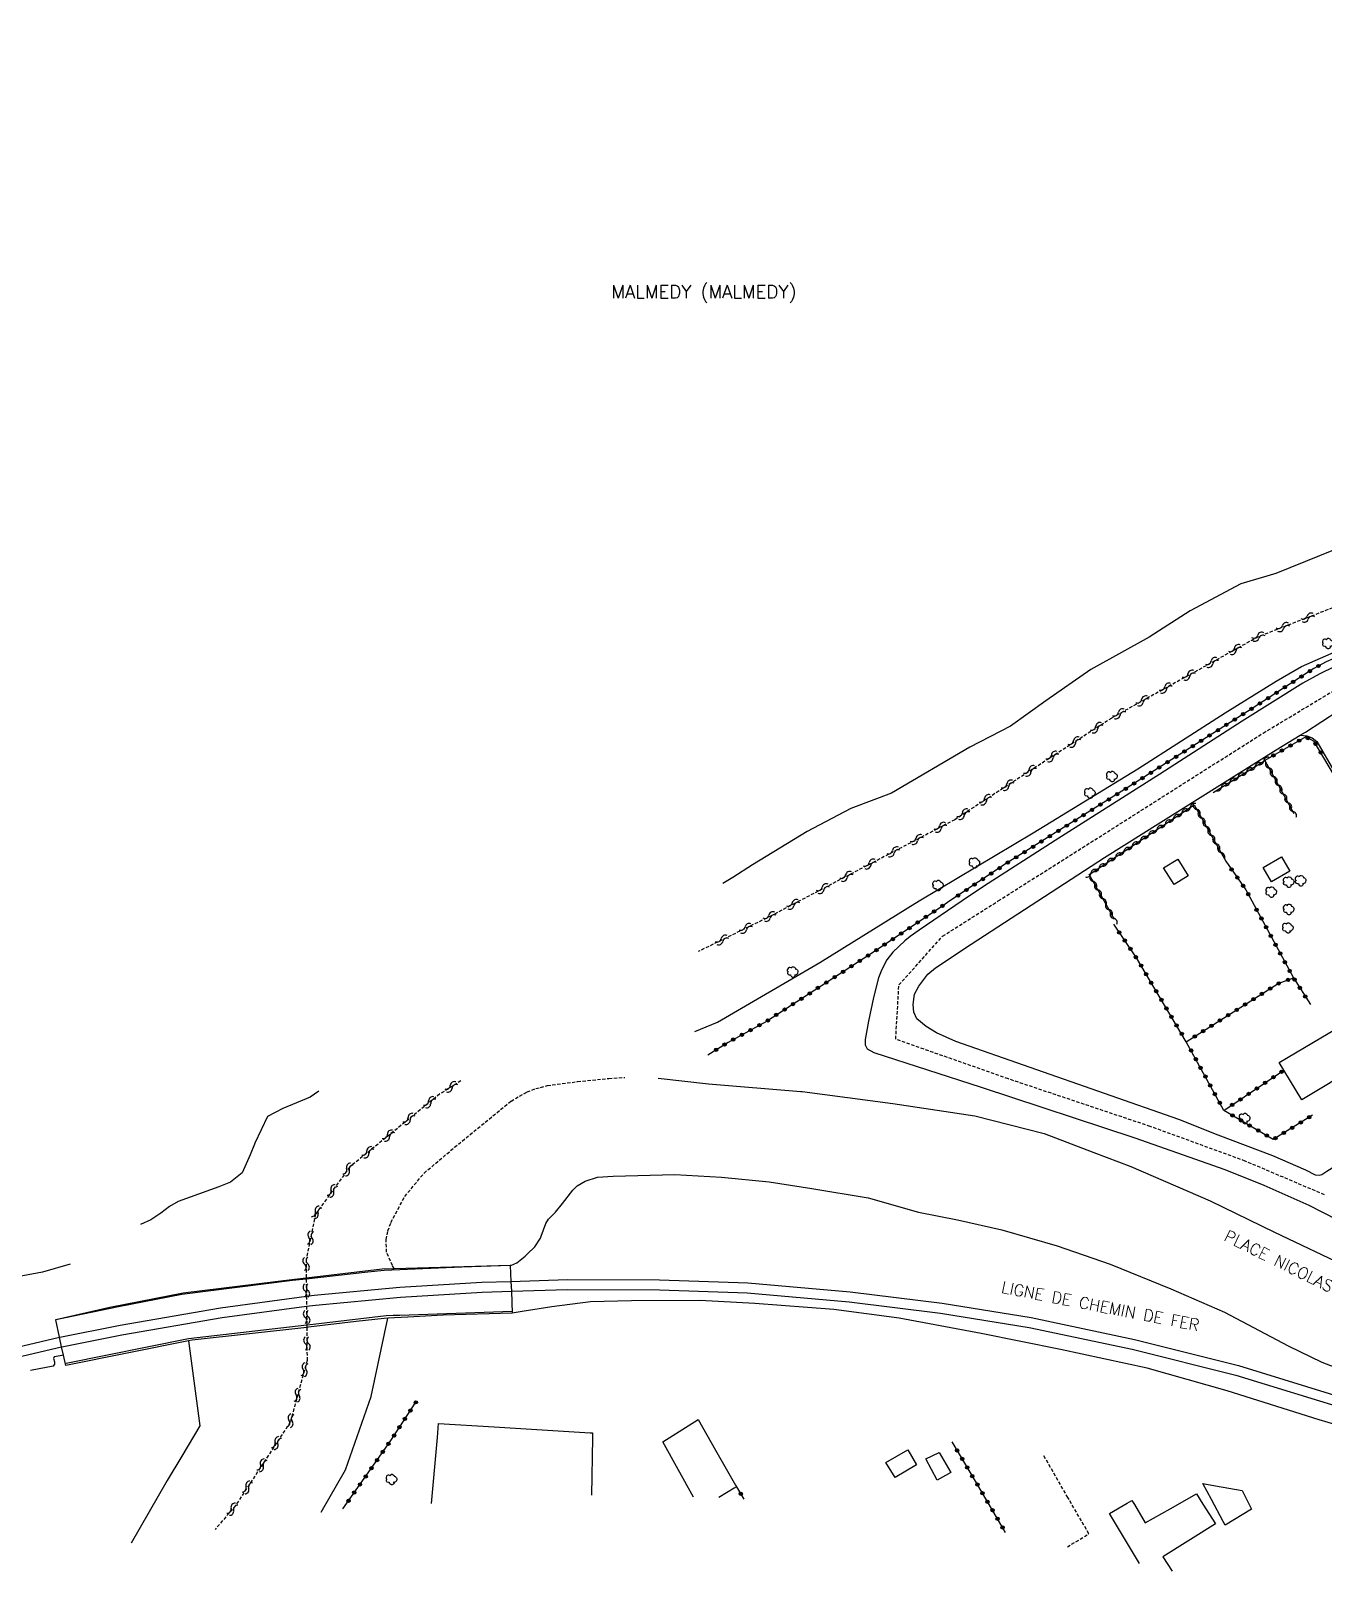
# Model space of a CAD drawing. Header units: millimetres. Extents: x 266000 to 267000, y 124222 to 125000.
# Drawn here: x 266371.3 to 266566.4, y 124569.8 to 124802.3 of the extents above; entities that cross this region are included whole.
import ezdxf
from ezdxf.enums import TextEntityAlignment as Align

# ---------------------------------------------------------------- set-up
doc = ezdxf.new("R2010")
doc.units = ezdxf.units.MM
doc.linetypes.add('DASHED', pattern=[0.75, 0.5, -0.25])
doc.layers.get('0').update_dxf_attribs({"linetype": 'CONTINUOUS'})
for name, color, linetype in [('W0001', 6, 'DASHED'), ('W0008', 7, 'CONTINUOUS'), ('W0010', 4, 'CONTINUOUS'), ('W0017', 7, 'CONTINUOUS'), ('W0104', 1, 'CONTINUOUS'), ('W0112', 1, 'DASHED'), ('W0120', 7, 'CONTINUOUS'), ('W0211', 2, 'CONTINUOUS'), ('W0214', 2, 'CONTINUOUS'), ('W0300', 7, 'CONTINUOUS'), ('W0310', 3, 'CONTINUOUS'), ('W0322', 7, 'CONTINUOUS'), ('W0323', 7, 'CONTINUOUS'), ('W0501', 5, 'DASHED'), ('W0510', 5, 'CONTINUOUS'), ('W0700', 7, 'CONTINUOUS'), ('W0980', 7, 'CONTINUOUS'), ('W0989', 7, 'CONTINUOUS')]:
    doc.layers.add(name, color=color, linetype=linetype)
doc.styles.get("Standard").update_dxf_attribs({"font": 'romans.shx', "width": 0.85})

# ---------------------------------------------------------------- blocks, each defined once
blk = doc.blocks.new('T300')
for p, q in [((-0.8, 0.51), (-0.86, 0.34)), ((-0.86, 0.34), (-0.86, 0.17)), ((-0.86, 0.17), (-0.74, 0.06)), ((-0.69, 0.63), (-0.8, 0.51)), ((-0.8, -0.06), (-0.74, 0.06)), ((-0.74, 0.06), (-0.69, 0.11)), ((-0.57, 0.69), (-0.69, 0.63)), ((-0.46, 0.69), (-0.57, 0.69)), ((-0.29, 0.63), (-0.46, 0.69)), ((-0.29, 0.63), (-0.17, 0.74)), ((-0.23, 0.57), (-0.29, 0.63)), ((-0.17, 0.74), (-0.06, 0.8)), ((-0.06, 0.8), (0.06, 0.8)), ((0.06, 0.8), (0.23, 0.74)), ((0.23, 0.74), (0.34, 0.63)), ((0.34, 0.63), (0.4, 0.51)), ((0.46, 0.46), (0.34, 0.46)), ((0.4, 0.51), (0.4, 0.46)), ((0.57, 0.4), (0.46, 0.46)), ((0.57, 0.4), (0.69, 0.29)), ((0.69, 0.29), (0.74, 0.17)), ((0.74, 0.06), (0.69, -0.17)), ((0.74, 0.17), (0.74, 0.06)), ((-0.8, -0.17), (-0.8, -0.06)), ((-0.8, -0.23), (-0.8, -0.17)), ((-0.74, -0.34), (-0.8, -0.23)), ((-0.69, -0.4), (-0.74, -0.34)), ((-0.51, -0.46), (-0.69, -0.4)), ((-0.4, -0.46), (-0.51, -0.46)), ((-0.4, -0.46), (-0.34, -0.46)), ((-0.34, -0.46), (-0.34, -0.4)), ((-0.34, -0.51), (-0.34, -0.46)), ((-0.29, -0.63), (-0.34, -0.51)), ((-0.17, -0.74), (-0.29, -0.63)), ((-0.06, -0.8), (-0.17, -0.74)), ((0.06, -0.8), (-0.06, -0.8)), ((0.17, -0.74), (0.06, -0.8)), ((0.23, -0.69), (0.17, -0.74)), ((0.29, -0.46), (0.23, -0.46)), ((0.29, -0.63), (0.23, -0.69)), ((0.46, -0.4), (0.29, -0.46)), ((0.34, -0.51), (0.29, -0.63)), ((0.34, -0.51), (0.34, -0.46)), ((0.57, -0.34), (0.46, -0.4)), ((0.63, -0.29), (0.57, -0.34)), ((0.69, -0.17), (0.63, -0.29))]:
    blk.add_line(p, q)
blk = doc.blocks.new('t323o')
at = {"color": 0, "linetype": 'Continuous'}
for radius in [0.25, 0.15]:
    blk.add_circle((0, 0), radius, dxfattribs=at)
blk = doc.blocks.new('t500o')
at = {"color": 0, "linetype": 'Continuous'}
for centre, start, end in [((-0.5, 0.625), 216.8699, 323.1301), ((0.5, -0.125), 36.8699, 143.1301), ((0.5, -0.625), 36.8699, 143.1301), ((-0.5, 0.125), 216.8699, 323.1301)]:
    blk.add_arc(centre, 0.625, start, end, dxfattribs=at)
blk = doc.blocks.new('t310o')
at = {"color": 0, "linetype": 'Continuous'}
for centre, start, end in [((-0.5, 0.38), 216.8699, 323.1304), ((0.5, -0.37), 36.8699, 143.1303)]:
    blk.add_arc(centre, 0.625, start, end, dxfattribs=at)
blk = doc.blocks.new('t322o')
at = {"color": 0, "linetype": 'Continuous'}
for radius in [0.25, 0.15]:
    blk.add_circle((0, 0), radius, dxfattribs=at)

msp = doc.modelspace()

# ---------------------------------------------------------------- linework, layer by layer
at = {"layer": 'W0001'}
for points in [[(266517.32, 124671), (266517.33, 124671.01), (266557.34, 124696.35), (266568.18, 124702.87), (266581.91, 124707.32), (266602.24, 124712.02), (266615.84, 124717.38), (266629.11, 124725.52), (266644.14, 124735.19), (266655.93, 124744.64), (266667.86, 124755.71), (266681.04, 124767.46), (266691.23, 124776.71), (266701.25, 124786.96), (266706.98, 124792.27), (266713, 124793.25), (266718.17, 124791.92)], [(266566.58, 124626.65), (266554.61, 124631.74), (266540.28, 124636.97), (266518.85, 124644.15), (266501.85, 124650.14), (266502.33, 124658.33), (266508.92, 124665.68), (266517.32, 124671)]]:
    msp.add_lwpolyline(points, dxfattribs=at)
at = {"layer": 'W0008'}
for points in [[(266568.02, 124706.33), (266565.88, 124705.28), (266563.31, 124703.87), (266554.16, 124698.16), (266541.7, 124690.13), (266525.9, 124680.13), (266515.09, 124673.17), (266511.89, 124671.01), (266511.87, 124671)], [(266523.3, 124671), (266523.31, 124671.01), (266533.39, 124677.54), (266559.28, 124693.81), (266562.92, 124696.03), (266563.69, 124696.5), (266568.64, 124699.7)], [(266511.87, 124671), (266505.37, 124666.61), (266504.05, 124665.63), (266503.2, 124664.97), (266501.39, 124663.3), (266500.53, 124662.12), (266499.77, 124660.67), (266499.27, 124659.39), (266498.48, 124656.43), (266497.75, 124652.88), (266497.25, 124650.08), (266497.25, 124649.29), (266497.54, 124648.67), (266498.53, 124648.11), (266514.73, 124642.91), (266537.94, 124635.26), (266551.52, 124630.47), (266557.44, 124628.09), (266564.21, 124625.11), (266570.61, 124621.81)], [(266635.57, 124671), (266620.7, 124662.21), (266596.39, 124648.04), (266577.65, 124636.93), (266566.95, 124630.17), (266566.19, 124629.68), (266565.76, 124629.55), (266565.24, 124629.63), (266563.76, 124630.38), (266558.76, 124632.56), (266550.54, 124635.67), (266544.59, 124638.01), (266510.9, 124649.79), (266508.01, 124651.08), (266506.43, 124652.07), (266505.02, 124653.23), (266504.56, 124654.21), (266504.49, 124655.36), (266504.7, 124656.94), (266505.36, 124658.16), (266506.71, 124659.97), (266507.83, 124660.92), (266513.26, 124664.49), (266523.3, 124671)]]:
    msp.add_lwpolyline(points, dxfattribs=at)
at = {"layer": 'W0010'}
for points in [[(266443.75, 124615.99), (266443.65, 124615.98), (266436.36, 124615.71), (266424.6, 124615.23), (266422.13, 124614.96), (266412.86, 124613.93), (266410.77, 124613.7), (266394.08, 124611.63), (266384.49, 124609.74), (266375.04, 124607.79), (266375.03, 124607.79)], [(266376.62, 124601.25), (266395.08, 124604.99), (266412.93, 124607.02), (266413.04, 124607.03), (266424.94, 124608.43), (266426, 124608.47), (266426.97, 124608.5), (266443.93, 124609.09)]]:
    msp.add_lwpolyline(points, dxfattribs=at)
at = {"layer": 'W0017'}
msp.add_lwpolyline([(266562.92, 124696.03), (266563.93, 124695.93), (266564.72, 124695.64), (266565.41, 124695.05), (266572.83, 124682.34), (266578.49, 124672.84)], dxfattribs=at)
at = {"layer": 'W0104'}
for points in [[(266543.9, 124673.5), (266542.26, 124676), (266544.43, 124677.31), (266546, 124674.81), (266543.9, 124673.5)], [(266558.57, 124673.87), (266557.32, 124676.07), (266560.09, 124677.65), (266561.33, 124675.5)], [(266563.17, 124641.01), (266560.46, 124645.46), (266559.76, 124646.61), (266584.92, 124661.53), (266588.27, 124656.09)], [(266501.76, 124583.98), (266500.35, 124586.26), (266503.67, 124588.18), (266505, 124585.9)], [(266508.09, 124583.6), (266506.38, 124586.78), (266508.39, 124587.76), (266510.16, 124584.72)], [(266551.56, 124576.79), (266551.28, 124577.32), (266549.51, 124580.66), (266548.21, 124583.09), (266550.13, 124582.74), (266554.14, 124582), (266554.44, 124581.41), (266555.56, 124579.23), (266551.59, 124576.81)]]:
    msp.add_lwpolyline(points, close=True, dxfattribs=at)
for points in [[(266471.33, 124581.02), (266466.71, 124589.36), (266472.01, 124592.74), (266474.66, 124588.1), (266477.46, 124583.17), (266477.66, 124582.81), (266477.79, 124582.59), (266477.48, 124582.39), (266475.16, 124580.95)], [(266431.78, 124580.07), (266432.65, 124590.01), (266432.84, 124592.15), (266441.23, 124591.64), (266455.7, 124590.75), (266456.06, 124590.73), (266456.05, 124589.99), (266455.9, 124581.31)], [(266539.51, 124577.15), (266543.29, 124579.28), (266547.25, 124581.52), (266548.23, 124579.97), (266550.12, 124576.97), (266542.19, 124572.03)], [(266538.65, 124570.99), (266534.13, 124578.54), (266536.81, 124580.11), (266537.51, 124580.53), (266537.87, 124579.93), (266539.51, 124577.15)], [(266539.51, 124577.15), (266539.51, 124577.15)], [(266542.19, 124572.03), (266543.6, 124569.84)], [(266542.19, 124572.03), (266542.19, 124572.03)]]:
    msp.add_lwpolyline(points, dxfattribs=at)
at = {"layer": 'W0112'}
for points in [[(266426.14, 124615.52), (266425.88, 124615.96), (266424.99, 124618), (266424.92, 124619.9), (266425.18, 124621.22), (266425.64, 124622.47), (266427.73, 124626.41), (266430.65, 124629.93), (266435.24, 124633.82), (266443.77, 124640.8), (266446.2, 124642.18), (266447.51, 124642.68), (266449.26, 124643.14), (266453.82, 124643.74), (266458.55, 124644.21), (266460.94, 124644.38)], [(266527.76, 124573.51), (266531.01, 124575.49), (266527.85, 124580.96), (266524.13, 124587.38)]]:
    msp.add_lwpolyline(points, dxfattribs=at)
at = {"layer": 'W0120'}
msp.add_lwpolyline([(266376.55, 124600.89), (266376.21, 124602.44), (266375.93, 124603.72), (266375.61, 124605.19), (266375.04, 124607.79), (266375.03, 124607.82), (266383.18, 124609.67), (266394.28, 124611.86), (266411.1, 124613.93), (266412.85, 124614.13), (266424.33, 124615.46), (266426.14, 124615.52), (266443.65, 124616.05), (266443.65, 124615.98), (266443.76, 124613.59), (266443.82, 124612.09), (266443.96, 124608.79), (266433.54, 124608.48), (266428.2, 124608.19), (266425.15, 124608.03), (266424.61, 124608), (266420.37, 124607.51), (266413.21, 124606.67), (266412.93, 124606.64), (266395.64, 124604.7), (266395.08, 124604.59)], close=True, dxfattribs=at)
at = {"layer": 'W0211'}
for points in [[(266443.75, 124615.99), (266444.64, 124616.38), (266445.92, 124617.4), (266446.27, 124617.74), (266447.36, 124618.79), (266448.24, 124620.1), (266448.34, 124620.39), (266449.03, 124622.34), (266449.42, 124622.99), (266450.47, 124624.05), (266451.55, 124625.36), (266453.09, 124627.34), (266453.75, 124628), (266454.96, 124628.72), (266456.8, 124629.32), (266459.17, 124629.49), (266468.5, 124629.7), (266475.53, 124629.32), (266482.76, 124628.6), (266489.2, 124627.63), (266497.68, 124626.2), (266505.3, 124624.01), (266511.16, 124622.87), (266517.89, 124621.37), (266526.24, 124618.96), (266534.23, 124616.18), (266543.4, 124612.48), (266551.46, 124608.95), (266561.09, 124603.87), (266566.16, 124601.41), (266576.55, 124597.42)], [(266608.86, 124575.99), (266591.97, 124583.45), (266591.52, 124583.65), (266590.67, 124583.98), (266589.96, 124584.25), (266583.33, 124586.82), (266579.35, 124588.49), (266576.66, 124589.47), (266565.75, 124592.71), (266551.87, 124597.09), (266539.81, 124600.51), (266526.73, 124603.32), (266514.77, 124605.73), (266502.38, 124608.04), (266492.52, 124609.34), (266480.59, 124610.24), (266472.28, 124610.68), (266461.96, 124610.66), (266455.78, 124610.52), (266449.94, 124609.72), (266445.44, 124609.02), (266443.96, 124608.79)], [(266376.21, 124602.44), (266375.68, 124602.37), (266374.79, 124602.2), (266374.7, 124601.97), (266374.83, 124601.45), (266374.83, 124601.09), (266374.66, 124600.79), (266371.22, 124600.13)]]:
    msp.add_lwpolyline(points, dxfattribs=at)
at = {"layer": 'W0214'}
for points in [[(266466, 124644.26), (266473.56, 124643.38), (266487.51, 124642.24), (266487.72, 124642.23), (266501.39, 124640.44), (266513.78, 124638.56), (266524.27, 124635.91), (266531.78, 124633.04), (266537.35, 124630.91), (266549.32, 124625.74), (266559.05, 124621.02), (266570.27, 124615.69)], [(266377.19, 124616.16), (266373.05, 124614.97), (266366.25, 124613.71)]]:
    msp.add_lwpolyline(points, dxfattribs=at)
at = {"layer": 'W0310'}
for points in [[(266549.75, 124687.38), (266557.56, 124692.22), (266561.97, 124684.21)], [(266533.31, 124671), (266533.3, 124671.01), (266531.07, 124675.02), (266546.89, 124685.53), (266551.7, 124677)], [(266534.86, 124668.2), (266533.31, 124671)]]:
    msp.add_lwpolyline(points, dxfattribs=at)
at = {"layer": 'W0322'}
msp.add_lwpolyline([(266418.38, 124579.24), (266425.52, 124589.41), (266426.96, 124591.62), (266429.42, 124595.36)], dxfattribs=at)
at = {"layer": 'W0323'}
for points in [[(266703.98, 124796.1), (266700.18, 124792.02), (266685.39, 124776.16), (266683.88, 124774.78), (266673.54, 124766.31), (266671.15, 124764.11), (266666.82, 124760.16), (266656.81, 124750.94), (266650.65, 124745.48), (266643.03, 124738.86), (266636.44, 124734.58), (266621.11, 124725.02), (266606.27, 124716.75), (266595.24, 124714.23), (266571.95, 124708.9), (266569.16, 124708.08), (266566.83, 124707.12), (266564.96, 124706.07), (266555.51, 124699.97), (266536.8, 124688.08), (266518.68, 124676.74), (266510.03, 124671.01), (266510.01, 124671)], [(266578.27, 124672.71), (266576.49, 124675.71), (266565.02, 124695.07), (266563.74, 124695.76), (266557.56, 124692.22)], [(266551.7, 124677), (266554.7, 124672.7), (266555.61, 124671.01), (266555.62, 124671)], [(266510.01, 124671), (266508.94, 124670.29), (266498.8, 124663.5), (266482.32, 124652.83), (266476.55, 124649.66), (266473.46, 124647.75)], [(266555.62, 124671), (266561.89, 124659.4), (266564.46, 124655.36)], [(266545.72, 124649.76), (266538.18, 124662.4), (266534.77, 124667.51)], [(266545.72, 124649.76), (266559.59, 124658.54), (266561.89, 124659.4)], [(266551.39, 124639.38), (266545.72, 124649.76)], [(266551.39, 124639.38), (266560.46, 124645.46)], [(266564.78, 124638.66), (266558.85, 124635.02), (266551.39, 124639.38)], [(266518.43, 124575.66), (266517, 124578.12), (266513.87, 124583.41), (266510.51, 124589.1), (266510.35, 124589.37)], [(266477.66, 124582.81), (266478.94, 124580.73)]]:
    msp.add_lwpolyline(points, dxfattribs=at)
at = {"layer": 'W0501'}
for points in [[(266689.23, 124793.19), (266669.54, 124776.26), (266644.67, 124756.44), (266616.38, 124737.86), (266585.99, 124722.3), (266556.57, 124710.88), (266534.45, 124698.62), (266510.75, 124683.27), (266487.33, 124671.01), (266487.31, 124671)], [(266487.31, 124671), (266483.04, 124668.76), (266472.03, 124663.36)], [(266436.2, 124643.86), (266433.02, 124641.87), (266419.44, 124630.87), (266414.26, 124623.76), (266412.83, 124616.93), (266412.85, 124614.13), (266412.86, 124613.93), (266412.88, 124611.34), (266412.9, 124609.83), (266412.93, 124607.02), (266412.93, 124606.64), (266412.98, 124601.62), (266410.44, 124592.35), (266402.18, 124579.76), (266399.11, 124576.15)]]:
    msp.add_lwpolyline(points, dxfattribs=at)
at = {"layer": 'W0510'}
for points in [[(266505.38, 124671), (266505.4, 124671.01), (266522.61, 124681.29), (266538.38, 124690.93), (266551.56, 124699.42), (266559.27, 124704.18), (266563.09, 124706.41), (266568.82, 124708.93), (266574.38, 124710.43), (266593.96, 124714.84), (266599.49, 124716.17), (266604.92, 124718.63), (266608.64, 124720.53), (266613.55, 124723.35), (266626.32, 124730.66), (266638.98, 124739.87), (266650, 124747.7), (266660.76, 124756.55), (266677.79, 124773.32), (266686.04, 124779.87), (266694.36, 124787.95), (266700.61, 124795.35), (266703.86, 124799.47), (266705.57, 124802.34)], [(266597.38, 124743.95), (266592.51, 124740.12), (266589.53, 124737.36), (266586.15, 124734.98), (266579.7, 124730.69), (266575.55, 124727.76), (266568.17, 124724.03), (266565.84, 124723.1), (266559.22, 124720.45), (266553.93, 124718.86), (266546.3, 124714.79), (266540.1, 124710.84), (266531.32, 124705.95), (266524.49, 124701.2), (266519.2, 124697.39), (266513.04, 124694.22), (266501.2, 124687.29), (266495.08, 124684.96), (266488.47, 124681.51), (266480.22, 124676.45), (266477.28, 124674.54), (266475.76, 124673.62)], [(266471.5, 124651.32), (266474.95, 124652.73), (266490.4, 124661.71), (266503.67, 124669.98), (266505.38, 124671)], [(266414.74, 124642.28), (266413.46, 124641.41), (266409.34, 124639.66), (266407.03, 124638.49), (266405.07, 124634.46), (266405.02, 124634.31), (266404.41, 124632.68), (266403.18, 124629.97), (266401.4, 124628.55), (266399.66, 124627.85), (266398.42, 124627.4), (266393.54, 124625.65), (266392.2, 124624.9), (266390.92, 124623.88), (266389.39, 124622.86), (266387.85, 124622.16)], [(266415.1, 124578.77), (266418.76, 124585.14), (266421.95, 124594.21), (266422.65, 124596.21), (266425.15, 124608.03)], [(266395.08, 124604.59), (266396.79, 124591.8), (266394.05, 124587.21), (266391.84, 124583.51), (266386.42, 124574.06)]]:
    msp.add_lwpolyline(points, dxfattribs=at)
at = {"layer": 'W0700'}
for points in [[(266366.37, 124603.01), (266375.61, 124605.19), (266375.63, 124605.19), (266384.76, 124606.98), (266399.93, 124609.6), (266412.88, 124611.34), (266414.06, 124611.5), (266426.97, 124612.71), (266439.35, 124613.45), (266443.76, 124613.59), (266452.3, 124613.87), (266466.19, 124613.82), (266479.53, 124613.35), (266494.98, 124612), (266508.84, 124610.28), (266522.28, 124608.11), (266537.9, 124604.82), (266553.61, 124600.87), (266570.7, 124595.61), (266584.94, 124590.51), (266599.07, 124584.75), (266600.85, 124583.96), (266612.19, 124578.92), (266613.32, 124578.38)], [(266366.72, 124601.55), (266375.93, 124603.72), (266375.94, 124603.73), (266385.03, 124605.51), (266400.16, 124608.12), (266412.9, 124609.83), (266414.23, 124610.01), (266427.08, 124611.21), (266439.42, 124611.95), (266443.82, 124612.09), (266452.32, 124612.37), (266466.16, 124612.32), (266479.44, 124611.86), (266494.82, 124610.51), (266508.63, 124608.8), (266522.01, 124606.63), (266537.56, 124603.35), (266553.21, 124599.42), (266570.23, 124594.18), (266584.4, 124589.1), (266598.49, 124583.37), (266599.46, 124582.93), (266611.57, 124577.56), (266611.65, 124577.52)]]:
    msp.add_lwpolyline(points, dxfattribs=at)

# ---------------------------------------------------------------- block references
at = {"layer": 'W0300', "rotation": 359.9999899820874}
for p in [(266567.13, 124709.85), (266534.53, 124689.78), (266531.2, 124687.26), (266513.78, 124676.73), (266508.28, 124673.32), (266561.21, 124673.85), (266563.02, 124674.05), (266558.58, 124672.34), (266561.22, 124669.71), (266561.09, 124666.92), (266486.34, 124660.27), (266554.57, 124638.16), (266425.77, 124583.67)]:
    msp.add_blockref('T300', p, dxfattribs=at)
at = {"layer": 'W0310'}
for p, rotation in [((266557.4, 124692.12), 31.7998665475636), ((266553.57, 124689.75), 31.7998665475636), ((266554.85, 124690.54), 31.7998665475636), ((266556.12, 124691.33), 31.7998665475636), ((266558.19, 124691.07), 298.8714500235219), ((266558.91, 124689.76), 298.8714500235219), ((266551.02, 124688.17), 31.7998665475636), ((266552.3, 124688.96), 31.7998665475636), ((266559.64, 124688.45), 298.8714500235219), ((266560.36, 124687.13), 298.8714500235219), ((266546.31, 124685.14), 33.59467645459042), ((266547.28, 124684.84), 299.417007880924), ((266561.09, 124685.82), 298.8714500235219), ((266542.56, 124682.65), 33.59467645459042), ((266543.81, 124683.48), 33.59467645459042), ((266545.06, 124684.31), 33.59467645459042), ((266548.02, 124683.53), 299.417007880924), ((266561.81, 124684.51), 298.8714500235219), ((266540.06, 124680.99), 33.59467645459042), ((266541.31, 124681.82), 33.59467645459042), ((266548.76, 124682.22), 299.417007880924), ((266549.49, 124680.92), 299.417007880924), ((266536.31, 124678.5), 33.59467645459042), ((266537.56, 124679.33), 33.59467645459042), ((266538.81, 124680.16), 33.59467645459042), ((266550.23, 124679.61), 299.417007880924), ((266550.97, 124678.3), 299.417007880924), ((266532.56, 124676.01), 33.59467645459042), ((266533.81, 124676.84), 33.59467645459042), ((266535.06, 124677.67), 33.59467645459042), ((266531.31, 124675.18), 33.59467645459042), ((266531.66, 124673.96), 119.0376383447701), ((266532.39, 124672.65), 119.0376383447701), ((266533.12, 124671.34), 119.0376383447701), ((266534.04, 124669.69), 119.0424581787149), ((266534.76, 124668.38), 119.0424581787149)]:
    msp.add_blockref('t310o', p, dxfattribs=dict(at, rotation=rotation))
at = {"layer": 'W0322'}
for p, rotation in [((266429.4, 124595.33), 56.73581000857545), ((266427.75, 124592.82), 56.73581000857545), ((266428.58, 124594.08), 56.73581000857545), ((266426.11, 124590.31), 56.73250457836937), ((266426.93, 124591.57), 56.73250457836937), ((266424.41, 124587.84), 54.95565280064367), ((266425.27, 124589.07), 54.95565280064367), ((266423.55, 124586.61), 54.95565280064367), ((266421.83, 124584.15), 54.95565280064367), ((266422.69, 124585.38), 54.95565280064367), ((266420.11, 124581.7), 54.95565280064367), ((266420.97, 124582.93), 54.95565280064367), ((266419.24, 124580.47), 54.95565280064367)]:
    msp.add_blockref('t322o', p, dxfattribs=dict(at, rotation=rotation))
at = {"layer": 'W0323'}
for p, rotation in [((266565.67, 124706.47), 209.4173291580409), ((266561.86, 124704.07), 212.8139023037238), ((266563.12, 124704.88), 212.8139023037238), ((266564.38, 124705.69), 212.8139023037238), ((266559.34, 124702.44), 212.8139023037238), ((266560.6, 124703.26), 212.8139023037238), ((266555.56, 124700), 212.8139023037238), ((266556.82, 124700.82), 212.8139023037238), ((266558.08, 124701.63), 212.8139023037238), ((266551.76, 124697.59), 212.4462145456046), ((266553.03, 124698.39), 212.4462145456046), ((266554.29, 124699.2), 212.4462145456046), ((266547.96, 124695.18), 212.4462145456046), ((266549.23, 124695.98), 212.4462145456046), ((266550.5, 124696.78), 212.4462145456046), ((266562.76, 124695.2), 209.793772725821), ((266564.07, 124695.58), 151.7792587700577), ((266565.24, 124694.71), 120.6319297174264), ((266544.17, 124692.76), 212.4462145456046), ((266545.43, 124693.57), 212.4462145456046), ((266546.7, 124694.37), 212.4462145456046), ((266558.86, 124692.97), 209.793772725821), ((266560.16, 124693.71), 209.793772725821), ((266561.46, 124694.46), 209.793772725821), ((266566, 124693.42), 120.6319297174264), ((266540.37, 124690.35), 212.4462145456046), ((266541.64, 124691.15), 212.4462145456046), ((266542.9, 124691.96), 212.4462145456046), ((266536.57, 124687.93), 212.0315303491738), ((266537.84, 124688.74), 212.4462145456046), ((266539.1, 124689.54), 212.4462145456046), ((266532.76, 124685.55), 212.0315303491738), ((266534.03, 124686.34), 212.0315303491738), ((266535.3, 124687.14), 212.0315303491738), ((266528.94, 124683.16), 212.0315303491738), ((266530.21, 124683.96), 212.0315303491738), ((266531.48, 124684.75), 212.0315303491738), ((266525.13, 124680.77), 212.0315303491738), ((266526.4, 124681.57), 212.0315303491738), ((266527.67, 124682.37), 212.0315303491738), ((266522.58, 124679.18), 212.0315303491738), ((266523.85, 124679.98), 212.0315303491738), ((266518.77, 124676.8), 212.0315303491738), ((266520.04, 124677.59), 212.0315303491738), ((266521.31, 124678.39), 212.0315303491738), ((266515.02, 124674.31), 213.5202188747733), ((266516.27, 124675.14), 213.5202188747733), ((266517.52, 124675.97), 213.5202188747733), ((266552.56, 124675.77), 304.8728818397401), ((266553.42, 124674.54), 304.8728818397401), ((266511.26, 124671.83), 213.5202188747733), ((266512.51, 124672.66), 213.5202188747733), ((266513.76, 124673.48), 213.5202188747733), ((266554.28, 124673.31), 304.8728818397401), ((266555.06, 124672.03), 298.4057817528578), ((266507.65, 124669.43), 213.7942676057787), ((266508.9, 124670.26), 213.7942676057787), ((266556.33, 124669.68), 298.3913670199513), ((266503.91, 124666.92), 213.7942676057787), ((266505.16, 124667.76), 213.7942676057787), ((266506.41, 124668.59), 213.7942676057787), ((266557.05, 124668.36), 298.3913670199513), ((266557.76, 124667.04), 298.3913670199513), ((266501.42, 124665.26), 213.7942676057787), ((266502.67, 124666.09), 213.7942676057787), ((266535.6, 124666.26), 123.7444131001772), ((266536.43, 124665.02), 123.7444131001772), ((266558.47, 124665.72), 298.3913670199513), ((266497.67, 124662.77), 212.9347920588338), ((266498.93, 124663.59), 213.7942676057787), ((266500.17, 124664.42), 213.7942676057787), ((266537.27, 124663.77), 123.7444131001772), ((266538.1, 124662.52), 123.7444131001772), ((266559.19, 124664.4), 298.3913670199513), ((266559.9, 124663.08), 298.3913670199513), ((266493.89, 124660.32), 212.9347920588338), ((266495.15, 124661.14), 212.9347920588338), ((266496.41, 124661.95), 212.9347920588338), ((266538.88, 124661.24), 120.8042739150289), ((266539.64, 124659.95), 120.8042739150289), ((266560.61, 124661.76), 298.3913670199513), ((266561.32, 124660.44), 298.3913670199513), ((266490.11, 124657.88), 212.9347920588338), ((266491.37, 124658.69), 212.9347920588338), ((266492.63, 124659.51), 212.9347920588338), ((266540.41, 124658.66), 120.8042739150289), ((266558.39, 124657.79), 32.36867249329303), ((266559.66, 124658.57), 20.26401476558014), ((266561.07, 124659.09), 20.26401476558014), ((266562.06, 124659.13), 302.4812929939892), ((266562.86, 124657.87), 302.4812929939892), ((266486.34, 124655.43), 212.9347920588338), ((266487.6, 124656.24), 212.9347920588338), ((266488.86, 124657.06), 212.9347920588338), ((266541.18, 124657.37), 120.8042739150289), ((266541.95, 124656.08), 120.8042739150289), ((266554.59, 124655.38), 32.36867249329303), ((266555.86, 124656.18), 32.36867249329303), ((266557.12, 124656.98), 32.36867249329303), ((266563.67, 124656.6), 302.4812929939892), ((266482.56, 124652.98), 212.9347920588338), ((266483.82, 124653.8), 212.9347920588338), ((266485.08, 124654.61), 212.9347920588338), ((266542.72, 124654.79), 120.8042739150289), ((266543.48, 124653.51), 120.8042739150289), ((266550.79, 124652.97), 32.36867249329303), ((266552.05, 124653.77), 32.36867249329303), ((266553.32, 124654.57), 32.36867249329303), ((266478.63, 124650.8), 208.7132198000537), ((266479.94, 124651.52), 208.7132198000537), ((266481.26, 124652.24), 208.7132198000537), ((266544.25, 124652.22), 120.8042739150289), ((266545.02, 124650.93), 120.8042739150289), ((266546.99, 124650.56), 32.36867249329303), ((266548.25, 124651.36), 32.36867249329303), ((266549.52, 124652.17), 32.36867249329303), ((266474.74, 124648.54), 211.78952104187), ((266476.01, 124649.33), 211.78952104187), ((266477.31, 124650.08), 208.7132198000537), ((266546.44, 124648.44), 118.6615188594916), ((266547.16, 124647.12), 118.6615188594916), ((266547.88, 124645.81), 118.6615188594916), ((266548.6, 124644.49), 118.6615188594916), ((266557.62, 124643.56), 33.80359930510451), ((266558.87, 124644.39), 33.80359930510451), ((266560.11, 124645.22), 33.80359930510451), ((266549.32, 124643.17), 118.6615188594916), ((266550.04, 124641.86), 118.6615188594916), ((266555.13, 124641.89), 33.80359930510451), ((266556.38, 124642.72), 33.80359930510451), ((266550.76, 124640.54), 118.6615188594916), ((266552.64, 124640.22), 33.80359930510451), ((266553.88, 124641.05), 33.80359930510451), ((266552.69, 124638.63), 149.7039378847385), ((266553.98, 124637.87), 149.7039378847385), ((266555.28, 124637.11), 149.7039378847385), ((266561.71, 124636.78), 211.5513849482472), ((266562.99, 124637.57), 211.5513849482472), ((266564.27, 124638.35), 211.5513849482472), ((266556.57, 124636.36), 149.7039378847385), ((266557.87, 124635.6), 149.7039378847385), ((266559.16, 124635.21), 211.5513849482472), ((266560.44, 124636), 211.5513849482472), ((266511.11, 124588.08), 120.5900969385809), ((266511.88, 124586.79), 120.5900969385809), ((266512.64, 124585.5), 120.5900969385809), ((266513.4, 124584.2), 120.5900969385809), ((266478.45, 124581.53), 301.5208646879418), ((266514.17, 124582.91), 120.5774054261325), ((266514.93, 124581.62), 120.5774054261325), ((266515.69, 124580.33), 120.5774054261325), ((266516.46, 124579.04), 120.5774054261325), ((266517.22, 124577.75), 120.1458950778634), ((266517.97, 124576.45), 120.1458950778634)]:
    msp.add_blockref('t323o', p, dxfattribs=dict(at, rotation=rotation))
at = {"layer": 'W0501'}
for p, rotation in [((266564.04, 124713.78), 201.2160978099029), ((266556.59, 124710.89), 201.2160978099029), ((266560.32, 124712.34), 201.2160978099029), ((266553.09, 124708.95), 208.9929995429544), ((266549.59, 124707.01), 208.9929995429544), ((266546.09, 124705.07), 208.9929995429544), ((266539.09, 124701.2), 208.9929995429544), ((266542.59, 124703.14), 208.9929995429544), ((266535.59, 124699.26), 208.9929995429544), ((266532.19, 124697.16), 212.9392182748377), ((266528.83, 124694.99), 212.9392182748377), ((266525.48, 124692.81), 212.9392182748377), ((266522.12, 124690.64), 212.9392182748377), ((266518.76, 124688.46), 212.9392182748377), ((266515.4, 124686.29), 212.9392182748377), ((266512.05, 124684.11), 212.9392182748377), ((266505.03, 124680.28), 207.6342724584235), ((266508.58, 124682.13), 207.6342724584235), ((266501.49, 124678.42), 207.6342724584235), ((266497.95, 124676.57), 207.6342724584235), ((266494.4, 124674.71), 207.6342724584235), ((266490.86, 124672.86), 207.6342724584235), ((266482.8, 124668.65), 206.1632093810039), ((266486.35, 124670.5), 207.6339378030661), ((266479.21, 124666.88), 206.1632093810039), ((266475.62, 124665.12), 206.1632093810039), ((266434.74, 124642.95), 212.1239865429164), ((266431.49, 124640.63), 218.9946339497905), ((266428.38, 124638.11), 218.9946339497905), ((266425.27, 124635.59), 218.9946339497905), ((266422.16, 124633.08), 218.9946339497905), ((266419.15, 124630.47), 233.9160874249132), ((266416.79, 124627.24), 233.9160874249132), ((266414.43, 124624), 233.9160874249132), ((266413.5, 124620.14), 258.1544281553416), ((266412.83, 124616.21), 270.5940357770379), ((266412.87, 124612.21), 270.5758175922345), ((266412.92, 124608.21), 270.5902375952493), ((266412.96, 124604.21), 270.5819526531454), ((266412.61, 124600.26), 254.6350993718854), ((266411.55, 124596.4), 254.6350993718854), ((266410.49, 124592.55), 254.6350993718854), ((266408.35, 124589.18), 236.7270018062772), ((266406.16, 124585.83), 236.7270018062772), ((266403.97, 124582.49), 236.7270018062772), ((266401.7, 124579.2), 229.7343053779089)]:
    msp.add_blockref('t500o', p, dxfattribs=dict(at, rotation=rotation))

# ---------------------------------------------------------------- texts
at = {"layer": 'W0980'}
msp.add_text('MALMEDY (MALMEDY)', height=2, dxfattribs=at).set_placement((266472.89, 124762.82), align=Align.MIDDLE)
at = {"layer": 'W0989'}
for s, rotation, p in [('PLACE NICOLAS PIETKIN', 333.6438, (266551.63, 124620.64)), ('LIGNE DE CHEMIN DE FER', 348.9437, (266517.84, 124612.76))]:
    msp.add_text(s, height=1.75, rotation=rotation, dxfattribs=at).set_placement(p, align=Align.MIDDLE_LEFT)

doc.saveas('drawing.dxf')
